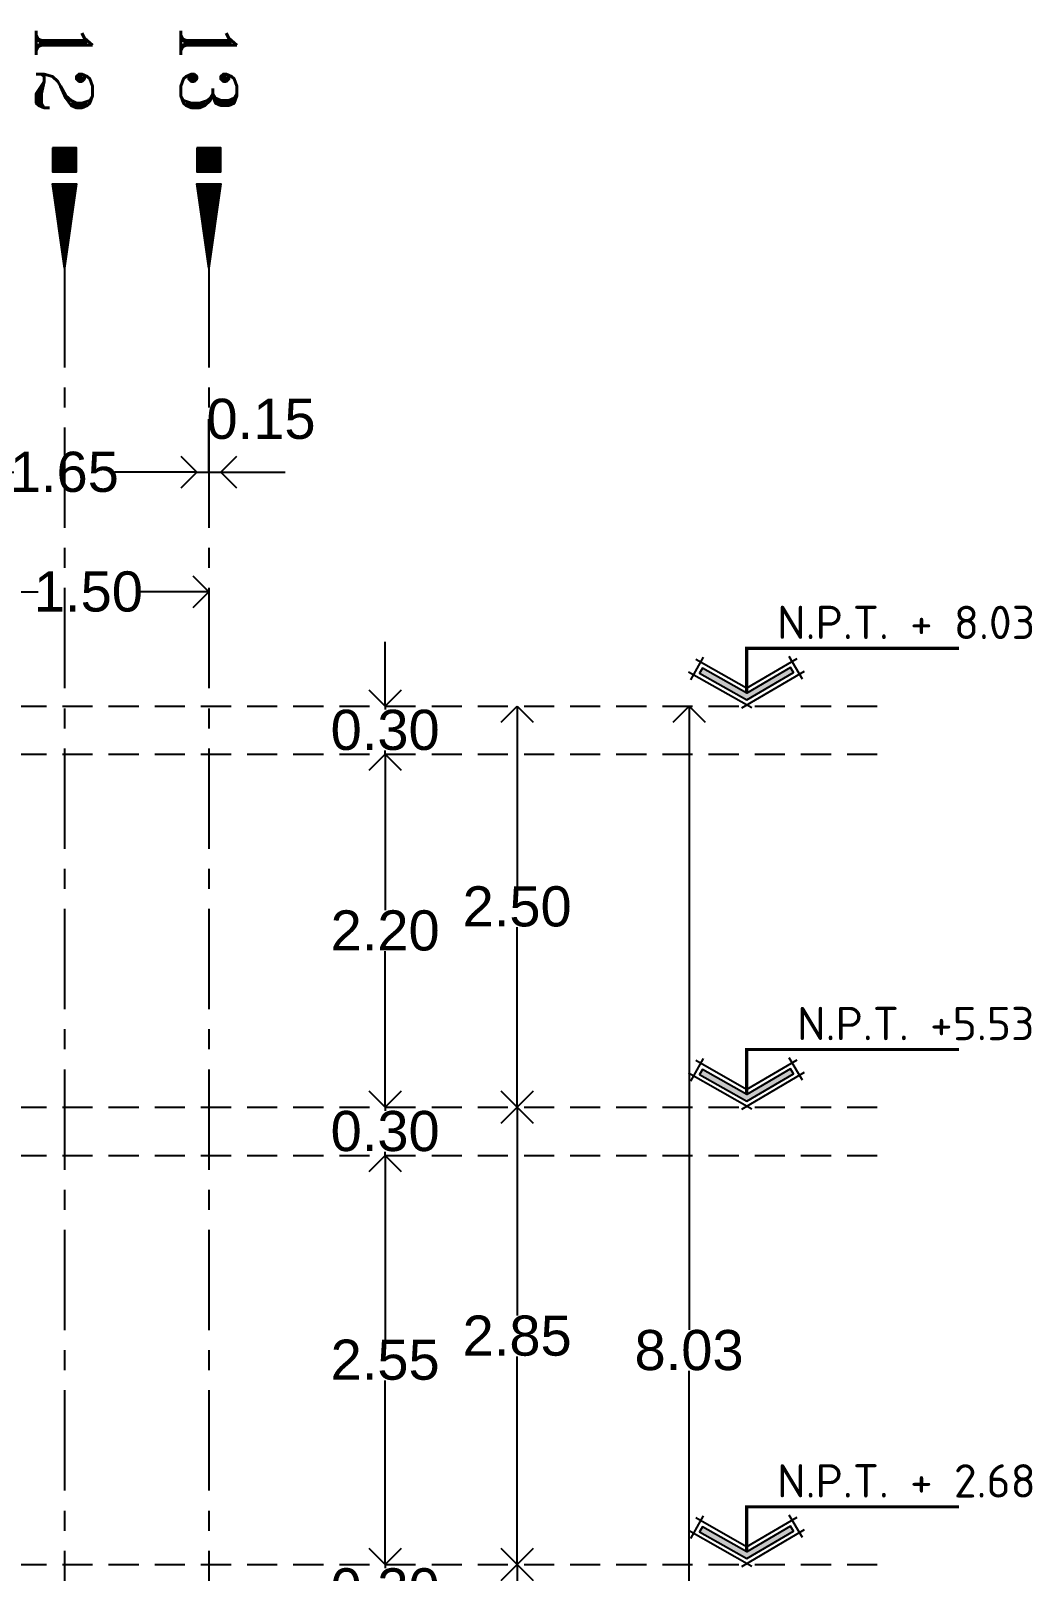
# Model space of a CAD drawing. Header units: metres. Extents: x -58 to 722, y -1100 to 345.
# Drawn here: x 210.84 to 217.08, y -483.39 to -473.79 of the extents above; entities that cross this region are included whole.
import ezdxf
from ezdxf.enums import TextEntityAlignment as Align

# ---------------------------------------------------------------- set-up
doc = ezdxf.new("R2010")
doc.units = ezdxf.units.M
doc.header["$MEASUREMENT"] = 0
for name, pattern in [('CENTER2', [1.125, 0.75, -0.125, 0.125, -0.125]), ('CENTERX2', [4, 2.5, -0.5, 0.5, -0.5]), ('HIDDEN2', [0.1875, 0.125, -0.0625])]:
    doc.linetypes.add(name, pattern=pattern)
doc.layers.get('0').update_dxf_attribs({"color": 255})
doc.layers.get('DEFPOINTS').update_dxf_attribs({"color": 250})
for name, color, linetype in [('FSR_ARQ_007PROYECCIONES', 200, 'HIDDEN2'), ('FSR_ARQ_015COTAS', 125, 'Continuous'), ('FSR_ARQ_016EJES', 135, 'CENTER2'), ('FSR_ARQ_017EJESTEXT', 135, 'Continuous'), ('TEXTOS', 7, 'Continuous')]:
    doc.layers.add(name, color=color, linetype=linetype)
doc.styles.add('LOCAL', font='isocpeur.ttf', dxfattribs={"width": 0.75, "height": 0.15})
doc.styles.add('ROMANT', font='romant.shx')
doc.styles.add('style1', font='arial.ttf')
doc.dimstyles.new('PP_PACO', dxfattribs={"dimtxt": 0.18, "dimasz": 0.075, "dimexe": 0.075, "dimexo": 0, "dimgap": 0, "dimtad": 0, "dimtih": 1, "dimtoh": 1, "dimzin": 1, "dimdsep": 46, "dimtxsty": 'style1', "dimcen": 0.15, "dimse1": 1, "dimse2": 1, "dimclrd": 256, "dimclre": 256, "dimadec": 0, "dimazin": 0, "dimtfac": 1, "dimtmove": 0, "dimatfit": 3, "dimfxl": 0.075, "dimarcsym": 0})

# ---------------------------------------------------------------- blocks, each defined once
blk = doc.blocks.new('Di-p0102')
at = {"const_width": 0.2}
blk.add_lwpolyline([(-0.8, 0), (-1, 0)], dxfattribs=at)
for points in [[(-1, 0.1), (-0.8, 0.1), (-0.8, -0.1), (-1, -0.1)], [(0, 0), (-0.7, 0.1), (-0.7, -0.1)]]:
    blk.add_lwpolyline(points, close=True)
blk.add_lwpolyline([(0, 0, 0, 0.2, 0), (-0.7, 0, 0.2, 0.2, 0)], format="xyseb")
at = {"style": 'ROMANT'}
blk.add_attdef('A', text='', height=0.6, dxfattribs=at).set_placement((-1.3, 0), align=Align.MIDDLE_RIGHT)
blk = doc.blocks.new('_Open90')
at = {"color": 0, "linetype": 'ByBlock', "lineweight": -2}
for p, q in [((-0.5, 0.5), (0, 0)), ((0, 0), (-1, 0)), ((0, 0), (-0.5, -0.5))]:
    blk.add_line(p, q, dxfattribs=at)
blk = doc.blocks.new('*D669')
at = {"layer": 'DEFPOINTS', "color": 0, "ltscale": 0.005, "transparency": 16777216}
for p in [(211.9535, -477.2822), (211.9535, -477.6174), (210.454, -477.687)]:
    blk.add_point(p, dxfattribs=at)
at = {"layer": 'FSR_ARQ_015COTAS', "lineweight": -2, "ltscale": 0.005, "transparency": 16777216}
for p, q in [((210.654, -477.2822), (210.8912, -477.2822)), ((211.7535, -477.2822), (211.5162, -477.2822))]:
    blk.add_line(p, q, dxfattribs=at)
at = {"layer": 'FSR_ARQ_015COTAS', "lineweight": -2, "ltscale": 0.005, "transparency": 16777216, "xscale": 0.2, "yscale": 0.2, "zscale": 0.2, "rotation": 180}
blk.add_blockref('_Open90', (210.454, -477.2822), dxfattribs=at)
at = {"layer": 'FSR_ARQ_015COTAS', "lineweight": -2, "ltscale": 0.005, "transparency": 16777216, "xscale": 0.2, "yscale": 0.2, "zscale": 0.2}
blk.add_blockref('_Open90', (211.9535, -477.2822), dxfattribs=at)
at = {"layer": 'FSR_ARQ_015COTAS', "color": 0, "ltscale": 0.005, "transparency": 16777216, "insert": (211.2037, -477.2822), "char_height": 0.25, "attachment_point": 5, "style": 'style1'}
blk.add_mtext('1.50', dxfattribs=at)
blk = doc.blocks.new('*D679')
at = {"layer": 'DEFPOINTS', "color": 0, "ltscale": 0.005, "transparency": 16777216}
for p in [(211.8785, -476.5365), (210.229, -476.7614), (211.8785, -476.7614)]:
    blk.add_point(p, dxfattribs=at)
at = {"layer": 'FSR_ARQ_015COTAS', "lineweight": -2, "ltscale": 0.005, "transparency": 16777216}
for p, q in [((210.429, -476.5365), (210.7398, -476.5365)), ((211.6785, -476.5365), (211.3676, -476.5365))]:
    blk.add_line(p, q, dxfattribs=at)
at = {"layer": 'FSR_ARQ_015COTAS', "lineweight": -2, "ltscale": 0.005, "transparency": 16777216, "xscale": 0.2, "yscale": 0.2, "zscale": 0.2, "rotation": 180}
blk.add_blockref('_Open90', (210.229, -476.5365), dxfattribs=at)
at = {"layer": 'FSR_ARQ_015COTAS', "lineweight": -2, "ltscale": 0.005, "transparency": 16777216, "xscale": 0.2, "yscale": 0.2, "zscale": 0.2}
blk.add_blockref('_Open90', (211.8785, -476.5365), dxfattribs=at)
at = {"layer": 'FSR_ARQ_015COTAS', "color": 0, "ltscale": 0.005, "transparency": 16777216, "insert": (211.0537, -476.5365), "char_height": 0.25, "attachment_point": 5, "style": 'style1'}
blk.add_mtext('1.65', dxfattribs=at)
blk = doc.blocks.new('*D680')
at = {"layer": 'DEFPOINTS', "color": 0, "ltscale": 0.005, "transparency": 16777216}
for p in [(212.0285, -476.5365), (211.8785, -476.7614), (212.0285, -476.7614)]:
    blk.add_point(p, dxfattribs=at)
at = {"layer": 'FSR_ARQ_015COTAS', "lineweight": -2, "ltscale": 0.005, "transparency": 16777216}
for p, q in [((211.9535, -476.5365), (211.9535, -476.2063)), ((211.6785, -476.5365), (211.4785, -476.5365)), ((211.8785, -476.5365), (212.0285, -476.5365)), ((211.8785, -476.5365), (212.0285, -476.5365)), ((212.2285, -476.5365), (212.4285, -476.5365))]:
    blk.add_line(p, q, dxfattribs=at)
at = {"layer": 'FSR_ARQ_015COTAS', "lineweight": -2, "ltscale": 0.005, "transparency": 16777216, "xscale": 0.2, "yscale": 0.2, "zscale": 0.2}
blk.add_blockref('_Open90', (211.8785, -476.5365), dxfattribs=at)
at = {"layer": 'FSR_ARQ_015COTAS', "lineweight": -2, "ltscale": 0.005, "transparency": 16777216, "xscale": 0.2, "yscale": 0.2, "zscale": 0.2, "rotation": 180}
blk.add_blockref('_Open90', (212.0285, -476.5365), dxfattribs=at)
at = {"layer": 'FSR_ARQ_015COTAS', "color": 0, "ltscale": 0.005, "transparency": 16777216, "insert": (212.2791, -476.2063), "char_height": 0.25, "attachment_point": 5, "style": 'style1'}
blk.add_mtext('0.15', dxfattribs=at)
blk = doc.blocks.new('*D724')
at = {"layer": 'DEFPOINTS', "color": 0, "ltscale": 0.005, "transparency": 16777216}
for p in [(212.9639, -483.3446), (213.8745, -483.3446), (213.6681, -486.2046)]:
    blk.add_point(p, dxfattribs=at)
at = {"layer": 'FSR_ARQ_015COTAS', "lineweight": -2, "ltscale": 0.005, "transparency": 16777216}
for p, q in [((213.8745, -483.5446), (213.8745, -484.6469)), ((213.8745, -486.0046), (213.8745, -484.9022))]:
    blk.add_line(p, q, dxfattribs=at)
at = {"layer": 'FSR_ARQ_015COTAS', "lineweight": -2, "ltscale": 0.005, "transparency": 16777216, "xscale": 0.2, "yscale": 0.2, "zscale": 0.2}
for p, rotation in [((213.8745, -483.3446), 90), ((213.8745, -486.2046), 270)]:
    blk.add_blockref('_Open90', p, dxfattribs=dict(at, rotation=rotation))
at = {"layer": 'FSR_ARQ_015COTAS', "color": 0, "ltscale": 0.005, "transparency": 16777216, "insert": (213.8745, -484.7746), "char_height": 0.25, "attachment_point": 5, "style": 'style1'}
blk.add_mtext('2.86', dxfattribs=at)
blk = doc.blocks.new('*D725')
at = {"layer": 'DEFPOINTS', "color": 0, "ltscale": 0.005, "transparency": 16777216}
for p in [(213.3717, -480.4946), (213.8745, -480.4946), (212.9639, -483.3446)]:
    blk.add_point(p, dxfattribs=at)
at = {"layer": 'FSR_ARQ_015COTAS', "lineweight": -2, "ltscale": 0.005, "transparency": 16777216}
for p, q in [((213.8745, -480.6946), (213.8745, -481.7919)), ((213.8745, -483.1446), (213.8745, -482.0472))]:
    blk.add_line(p, q, dxfattribs=at)
at = {"layer": 'FSR_ARQ_015COTAS', "lineweight": -2, "ltscale": 0.005, "transparency": 16777216, "xscale": 0.2, "yscale": 0.2, "zscale": 0.2}
for p, rotation in [((213.8745, -480.4946), 90), ((213.8745, -483.3446), 270)]:
    blk.add_blockref('_Open90', p, dxfattribs=dict(at, rotation=rotation))
at = {"layer": 'FSR_ARQ_015COTAS', "color": 0, "ltscale": 0.005, "transparency": 16777216, "insert": (213.8745, -481.9196), "char_height": 0.25, "attachment_point": 5, "style": 'style1'}
blk.add_mtext('2.85', dxfattribs=at)
blk = doc.blocks.new('*D726')
at = {"layer": 'DEFPOINTS', "color": 0, "ltscale": 0.005, "transparency": 16777216}
for p in [(213.1352, -477.9946), (213.8745, -477.9946), (213.3717, -480.4946)]:
    blk.add_point(p, dxfattribs=at)
at = {"layer": 'FSR_ARQ_015COTAS', "lineweight": -2, "ltscale": 0.005, "transparency": 16777216}
for p, q in [((213.8745, -478.1946), (213.8745, -479.1169)), ((213.8745, -480.2946), (213.8745, -479.3722))]:
    blk.add_line(p, q, dxfattribs=at)
at = {"layer": 'FSR_ARQ_015COTAS', "lineweight": -2, "ltscale": 0.005, "transparency": 16777216, "xscale": 0.2, "yscale": 0.2, "zscale": 0.2}
for p, rotation in [((213.8745, -477.9946), 90), ((213.8745, -480.4946), 270)]:
    blk.add_blockref('_Open90', p, dxfattribs=dict(at, rotation=rotation))
at = {"layer": 'FSR_ARQ_015COTAS', "color": 0, "ltscale": 0.005, "transparency": 16777216, "insert": (213.8745, -479.2446), "char_height": 0.25, "attachment_point": 5, "style": 'style1'}
blk.add_mtext('2.50', dxfattribs=at)
blk = doc.blocks.new('*D727')
at = {"layer": 'DEFPOINTS', "color": 0, "ltscale": 0.005, "transparency": 16777216}
for p in [(214.3695, -477.9946), (214.9456, -477.9946), (214.4119, -486.0246)]:
    blk.add_point(p, dxfattribs=at)
at = {"layer": 'FSR_ARQ_015COTAS', "lineweight": -2, "ltscale": 0.005, "transparency": 16777216}
for p, q in [((214.9456, -478.1946), (214.9456, -481.8818)), ((214.9456, -485.8246), (214.9456, -482.1373))]:
    blk.add_line(p, q, dxfattribs=at)
at = {"layer": 'FSR_ARQ_015COTAS', "lineweight": -2, "ltscale": 0.005, "transparency": 16777216, "xscale": 0.2, "yscale": 0.2, "zscale": 0.2}
for p, rotation in [((214.9456, -477.9946), 90), ((214.9456, -486.0246), 270)]:
    blk.add_blockref('_Open90', p, dxfattribs=dict(at, rotation=rotation))
at = {"layer": 'FSR_ARQ_015COTAS', "color": 0, "ltscale": 0.005, "transparency": 16777216, "insert": (214.9456, -482.0096), "char_height": 0.25, "attachment_point": 5, "style": 'style1'}
blk.add_mtext('8.03', dxfattribs=at)
blk = doc.blocks.new('*D729')
at = {"layer": 'DEFPOINTS', "color": 0, "ltscale": 0.005, "transparency": 16777216}
for p in [(212.2716, -483.3446), (213.0522, -483.3446), (212.3451, -483.6446)]:
    blk.add_point(p, dxfattribs=at)
at = {"layer": 'FSR_ARQ_015COTAS', "lineweight": -2, "ltscale": 0.005, "transparency": 16777216}
for p, q in [((213.0522, -483.1446), (213.0522, -482.9446)), ((213.0522, -483.3446), (213.0522, -483.3668)), ((213.0522, -483.6446), (213.0522, -483.6223)), ((213.0522, -483.8446), (213.0522, -484.0446))]:
    blk.add_line(p, q, dxfattribs=at)
at = {"layer": 'FSR_ARQ_015COTAS', "lineweight": -2, "ltscale": 0.005, "transparency": 16777216, "xscale": 0.2, "yscale": 0.2, "zscale": 0.2}
for p, rotation in [((213.0522, -483.3446), 270), ((213.0522, -483.6446), 90)]:
    blk.add_blockref('_Open90', p, dxfattribs=dict(at, rotation=rotation))
at = {"layer": 'FSR_ARQ_015COTAS', "color": 0, "ltscale": 0.005, "transparency": 16777216, "insert": (213.0522, -483.4946), "char_height": 0.25, "attachment_point": 5, "style": 'style1'}
blk.add_mtext('0.30', dxfattribs=at)
blk = doc.blocks.new('*D730')
at = {"layer": 'DEFPOINTS', "color": 0, "ltscale": 0.005, "transparency": 16777216}
for p in [(212.1336, -480.7946), (213.0522, -480.7946), (212.2716, -483.3446)]:
    blk.add_point(p, dxfattribs=at)
at = {"layer": 'FSR_ARQ_015COTAS', "lineweight": -2, "ltscale": 0.005, "transparency": 16777216}
for p, q in [((213.0522, -480.9946), (213.0522, -481.9419)), ((213.0522, -483.1446), (213.0522, -482.1972))]:
    blk.add_line(p, q, dxfattribs=at)
at = {"layer": 'FSR_ARQ_015COTAS', "lineweight": -2, "ltscale": 0.005, "transparency": 16777216, "xscale": 0.2, "yscale": 0.2, "zscale": 0.2}
for p, rotation in [((213.0522, -480.7946), 90), ((213.0522, -483.3446), 270)]:
    blk.add_blockref('_Open90', p, dxfattribs=dict(at, rotation=rotation))
at = {"layer": 'FSR_ARQ_015COTAS', "color": 0, "ltscale": 0.005, "transparency": 16777216, "insert": (213.0522, -482.0696), "char_height": 0.25, "attachment_point": 5, "style": 'style1'}
blk.add_mtext('2.55', dxfattribs=at)
blk = doc.blocks.new('*D731')
at = {"layer": 'DEFPOINTS', "color": 0, "ltscale": 0.005, "transparency": 16777216}
for p in [(212.1152, -480.4946), (213.0522, -480.4946), (212.1336, -480.7946)]:
    blk.add_point(p, dxfattribs=at)
at = {"layer": 'FSR_ARQ_015COTAS', "lineweight": -2, "ltscale": 0.005, "transparency": 16777216}
for p, q in [((213.0522, -480.2946), (213.0522, -480.0946)), ((213.0522, -480.4946), (213.0522, -480.5168)), ((213.0522, -480.7946), (213.0522, -480.7723)), ((213.0522, -480.9946), (213.0522, -481.1946))]:
    blk.add_line(p, q, dxfattribs=at)
at = {"layer": 'FSR_ARQ_015COTAS', "lineweight": -2, "ltscale": 0.005, "transparency": 16777216, "xscale": 0.2, "yscale": 0.2, "zscale": 0.2}
for p, rotation in [((213.0522, -480.4946), 270), ((213.0522, -480.7946), 90)]:
    blk.add_blockref('_Open90', p, dxfattribs=dict(at, rotation=rotation))
at = {"layer": 'FSR_ARQ_015COTAS', "color": 0, "ltscale": 0.005, "transparency": 16777216, "insert": (213.0522, -480.6446), "char_height": 0.25, "attachment_point": 5, "style": 'style1'}
blk.add_mtext('0.30', dxfattribs=at)
blk = doc.blocks.new('*D732')
at = {"layer": 'DEFPOINTS', "color": 0, "ltscale": 0.005, "transparency": 16777216}
for p in [(212.1059, -478.2946), (213.0522, -478.2946), (212.1152, -480.4946)]:
    blk.add_point(p, dxfattribs=at)
at = {"layer": 'FSR_ARQ_015COTAS', "lineweight": -2, "ltscale": 0.005, "transparency": 16777216}
for p, q in [((213.0522, -478.4946), (213.0522, -479.2669)), ((213.0522, -480.2946), (213.0522, -479.5222))]:
    blk.add_line(p, q, dxfattribs=at)
at = {"layer": 'FSR_ARQ_015COTAS', "lineweight": -2, "ltscale": 0.005, "transparency": 16777216, "xscale": 0.2, "yscale": 0.2, "zscale": 0.2}
for p, rotation in [((213.0522, -478.2946), 90), ((213.0522, -480.4946), 270)]:
    blk.add_blockref('_Open90', p, dxfattribs=dict(at, rotation=rotation))
at = {"layer": 'FSR_ARQ_015COTAS', "color": 0, "ltscale": 0.005, "transparency": 16777216, "insert": (213.0522, -479.3946), "char_height": 0.25, "attachment_point": 5, "style": 'style1'}
blk.add_mtext('2.20', dxfattribs=at)
blk = doc.blocks.new('*D733')
at = {"layer": 'DEFPOINTS', "color": 0, "ltscale": 0.005, "transparency": 16777216}
for p in [(212.06, -477.9946), (213.0522, -477.9946), (212.1059, -478.2946)]:
    blk.add_point(p, dxfattribs=at)
at = {"layer": 'FSR_ARQ_015COTAS', "lineweight": -2, "ltscale": 0.005, "transparency": 16777216}
for p, q in [((213.0522, -477.7946), (213.0522, -477.5946)), ((213.0522, -477.9946), (213.0522, -478.0168)), ((213.0522, -478.2946), (213.0522, -478.2723)), ((213.0522, -478.4946), (213.0522, -478.6946))]:
    blk.add_line(p, q, dxfattribs=at)
at = {"layer": 'FSR_ARQ_015COTAS', "lineweight": -2, "ltscale": 0.005, "transparency": 16777216, "xscale": 0.2, "yscale": 0.2, "zscale": 0.2}
for p, rotation in [((213.0522, -477.9946), 270), ((213.0522, -478.2946), 90)]:
    blk.add_blockref('_Open90', p, dxfattribs=dict(at, rotation=rotation))
at = {"layer": 'FSR_ARQ_015COTAS', "color": 0, "ltscale": 0.005, "transparency": 16777216, "insert": (213.0522, -478.1446), "char_height": 0.25, "attachment_point": 5, "style": 'style1'}
blk.add_mtext('0.30', dxfattribs=at)
blk = doc.blocks.new('Flecha_1')
blk.add_hatch(color=256).paths.add_polyline_path([(0, 0.000758), (0.003041, -0.000998), (0.002854, -0.001323), (0, 0.000325), (-0.002854, -0.001323), (-0.003041, -0.000998)])
for p, q in [((0.000325, 0.00127), (-0.00375, -0.001083)), ((-0.000325, 0.00127), (0.00375, -0.001083)), ((0, 0), (-0.003281, -0.001894)), ((0, 0), (0.003281, -0.001894)), ((-0.003613, -0.00057), (-0.002769, -0.002032)), ((0.003613, -0.00057), (0.002769, -0.002032))]:
    blk.add_line(p, q)
blk.add_lwpolyline([(0, 0.000758), (0.003041, -0.000998), (0.002854, -0.001323), (0, 0.000325), (-0.002854, -0.001323), (-0.003041, -0.000998)], close=True)

msp = doc.modelspace()

# ---------------------------------------------------------------- linework, layer by layer
at = {"layer": 'FSR_ARQ_007PROYECCIONES', "ltscale": 1.5}
for p, q in [((193.7923, -477.9946), (216.1629, -477.9946)), ((193.7923, -478.2946), (216.1629, -478.2946)), ((193.7923, -480.4946), (216.1629, -480.4946)), ((193.7923, -480.7946), (216.1629, -480.7946)), ((193.7923, -483.3446), (216.1629, -483.3446))]:
    msp.add_line(p, q, dxfattribs=at)
at = {"layer": 'FSR_ARQ_016EJES', "linetype": 'CENTERX2', "ltscale": 0.25}
for p, q in [((211.054, -475.2588), (211.054, -489.2593)), ((211.9535, -475.2588), (211.9535, -489.2593))]:
    msp.add_line(p, q, dxfattribs=at)
at = {"layer": 'TEXTOS', "const_width": 0.02}
for points in [[(215.3045, -477.9152), (215.3045, -477.6349), (216.6261, -477.6349)], [(215.3045, -480.4152), (215.3045, -480.1349), (216.6261, -480.1349)], [(215.3045, -483.2652), (215.3045, -482.9849), (216.6261, -482.9849)]]:
    msp.add_lwpolyline(points, dxfattribs=at)

# ---------------------------------------------------------------- block references
at = {"layer": 'FSR_ARQ_017EJESTEXT', "lineweight": 0}
ref = msp.add_blockref('Di-p0102', (211.054, -475.2651), dxfattribs=dict(at, xscale=-0.75, yscale=0.75, zscale=0.75, rotation=90))
ref.add_attrib('A', '12', dxfattribs={"layer": '0', "height": 0.35, "rotation": 270, "style": 'ROMANT'}).set_placement((211.054, -474.3115), align=Align.MIDDLE_RIGHT)
ref = msp.add_blockref('Di-p0102', (211.9535, -475.2651), dxfattribs=dict(at, xscale=-0.75, yscale=0.75, zscale=0.75, rotation=90))
ref.add_attrib('A', '13', dxfattribs={"layer": '0', "height": 0.35, "rotation": 270, "style": 'ROMANT'}).set_placement((211.9535, -474.3115), align=Align.MIDDLE_RIGHT)
at = {"layer": 'TEXTOS', "xscale": -96.2046114645297, "yscale": 96.2046114645297, "zscale": 96.2046114645297, "rotation": 180.4550282872697}
for p in [(215.3042, -477.8839), (215.3042, -480.3839), (215.3042, -483.2339)]:
    msp.add_blockref('Flecha_1', p, dxfattribs=at)

# ---------------------------------------------------------------- texts
at = {"layer": 'TEXTOS', "style": 'LOCAL'}
for s, p in [('N.P.T. + 8.03', (215.4935, -477.577)), ('N.P.T. +5.53', (215.618, -480.077)), ('N.P.T. + 2.68', (215.4935, -482.927))]:
    msp.add_text(s, height=0.207504, dxfattribs=at).set_placement(p)

# ---------------------------------------------------------------- dimensions: what is measured, and where the dimension line sits
at = {"layer": 'FSR_ARQ_015COTAS', "ltscale": 0.005}
for base, p1, p2, picture, middle in [((212.0285, -476.5365), (211.8785, -476.7614), (212.0285, -476.7614), '*D680', (211.9535, -476.2063)), ((211.8785, -476.5365), (210.229, -476.7614), (211.8785, -476.7614), '*D679', (211.0537, -476.5365)), ((211.9535, -477.2822), (210.454, -477.687), (211.9535, -477.6174), '*D669', (211.2037, -477.2822))]:
    dim = msp.add_linear_dim(base=base, p1=p1, p2=p2, dimstyle='PP_PACO', override={"dimtxt": 0.25, "dimasz": 0.2, "dimblk1": 'Open90', "dimblk2": 'Open90', "dimsah": 1, "dimtmove": 1, "dimfxlon": 1}, dxfattribs=at)
    dim.commit()
    dim.dimension.update_dxf_attribs({"geometry": picture, "text_midpoint": middle})
for base, p1, p2, picture, middle in [((213.0522, -477.9946), (212.1059, -478.2946), (212.06, -477.9946), '*D733', (213.0522, -478.1446)), ((213.8745, -477.9946), (213.3717, -480.4946), (213.1352, -477.9946), '*D726', (213.8745, -479.2446)), ((214.9456, -477.9946), (214.4119, -486.0246), (214.3695, -477.9946), '*D727', (214.9456, -482.0096)), ((213.0522, -478.2946), (212.1152, -480.4946), (212.1059, -478.2946), '*D732', (213.0522, -479.3946)), ((213.0522, -480.4946), (212.1336, -480.7946), (212.1152, -480.4946), '*D731', (213.0522, -480.6446)), ((213.8745, -480.4946), (212.9639, -483.3446), (213.3717, -480.4946), '*D725', (213.8745, -481.9196)), ((213.0522, -480.7946), (212.2716, -483.3446), (212.1336, -480.7946), '*D730', (213.0522, -482.0696)), ((213.0522, -483.3446), (212.3451, -483.6446), (212.2716, -483.3446), '*D729', (213.0522, -483.4946)), ((213.8745, -483.3446), (213.6681, -486.2046), (212.9639, -483.3446), '*D724', (213.8745, -484.7746))]:
    dim = msp.add_linear_dim(base=base, p1=p1, p2=p2, angle=90, dimstyle='PP_PACO', override={"dimtxt": 0.25, "dimasz": 0.2, "dimblk1": 'Open90', "dimblk2": 'Open90', "dimsah": 1, "dimtmove": 1, "dimfxlon": 1}, dxfattribs=at)
    dim.commit()
    dim.dimension.update_dxf_attribs({"geometry": picture, "text_midpoint": middle})

doc.saveas('drawing.dxf')
